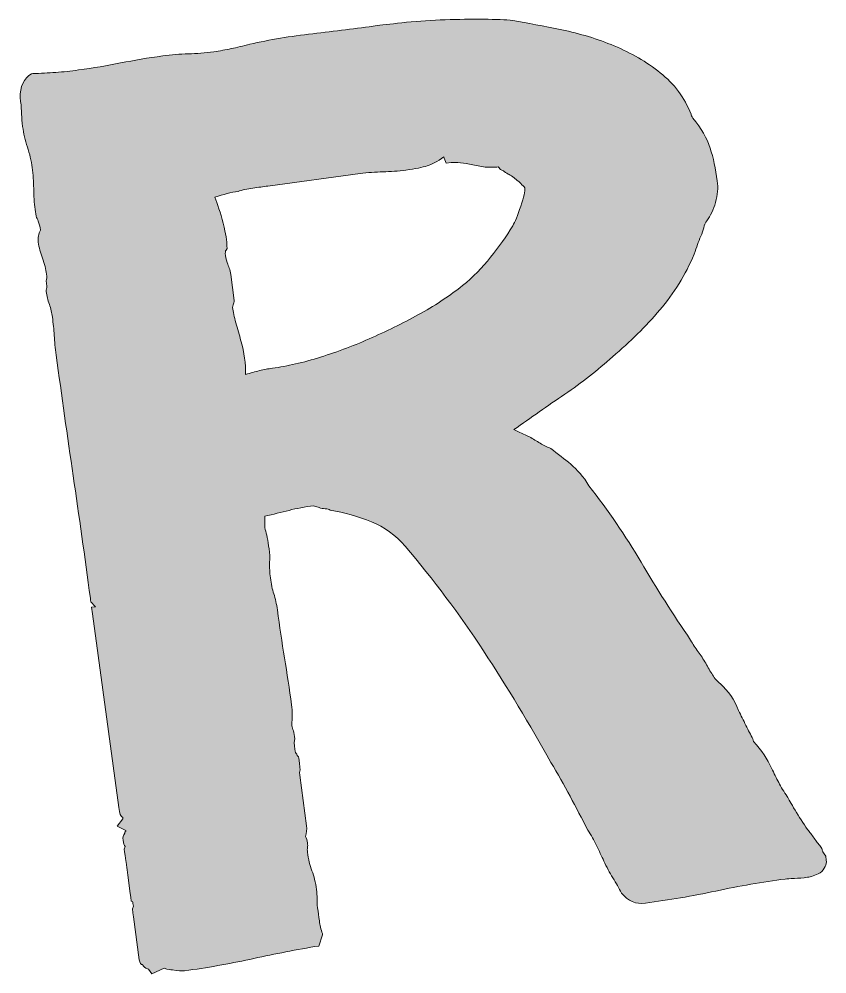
# Model space of a CAD drawing. Header units: inches. Extents: x 115 to 965, y -1039 to -41.
# Drawn here: x 364.3 to 448.7, y -818 to -718.2 of the extents above; entities that cross this region are included whole.
import ezdxf

# ---------------------------------------------------------------- set-up
doc = ezdxf.new("R2010")
doc.units = ezdxf.units.IN
doc.header["$MEASUREMENT"] = 0
doc.layers.add('Layer 1', color=7, linetype='Continuous')

# ---------------------------------------------------------------- blocks, each defined once
blk = doc.blocks.new('block 2')
at = {"layer": 'Layer 1', "true_color": 0xffffff}
h = blk.add_hatch(color=7, dxfattribs=at)
h.dxf.hatch_style = 2
edge = h.paths.add_edge_path()
edge.add_spline(control_points=[(395.034, -769.093), (395.034, -769.093), (395.615, -769.292), (395.615, -769.292), (395.808, -769.359), (396.021, -769.4), (396.254, -769.413), (396.487, -769.429), (396.655, -769.476), (396.758, -769.552), (398.267, -769.811), (399.704, -770.215), (401.073, -770.768), (402.438, -771.323), (403.616, -772.178), (404.603, -773.336), (407.565, -776.811), (410.292, -780.457), (412.795, -784.27), (415.293, -788.085), (417.642, -791.967), (419.835, -795.914), (420.551, -797.11), (421.216, -798.288), (421.836, -799.451), (422.455, -800.612), (423.075, -801.797), (423.702, -803.004), (424.048, -803.512), (424.349, -804.047), (424.61, -804.612), (424.871, -805.177), (425.128, -805.717), (425.384, -806.238), (425.648, -806.848), (425.961, -807.428), (426.313, -807.98), (426.663, -808.534), (426.966, -809.068), (427.222, -809.587), (427.887, -810.421), (428.718, -810.769), (429.716, -810.632), (432.163, -810.303), (434.619, -809.881), (437.087, -809.361), (439.553, -808.844), (441.965, -808.424), (444.323, -808.106), (444.503, -808.082), (444.823, -808.063), (445.282, -808.045), (445.742, -808.031), (446.199, -807.992), (446.651, -807.929), (447.013, -807.881), (447.456, -807.73), (447.974, -807.474), (448.471, -807.04), (448.685, -806.596), (448.625, -806.141), (448.625, -806.141), (448.571, -805.733), (448.571, -805.733), (448.571, -805.733), (448.399, -805.479), (448.399, -805.479), (448.28, -805.31), (448.219, -805.181), (448.205, -805.09), (448.196, -805.001), (448.128, -804.871), (448.016, -804.7), (447.797, -804.453), (447.573, -804.16), (447.342, -803.823), (447.111, -803.486), (446.887, -803.192), (446.67, -802.944), (446.208, -802.269), (445.77, -801.591), (445.357, -800.907), (444.941, -800.226), (444.669, -799.754), (444.545, -799.495), (444.197, -798.988), (443.899, -798.498), (443.652, -798.023), (443.402, -797.551), (443.15, -797.053), (442.896, -796.534), (442.49, -795.574), (441.858, -794.645), (440.997, -793.745), (440.997, -793.745), (440.96, -793.473), (440.96, -793.473), (440.717, -793.045), (440.467, -792.57), (440.215, -792.051), (439.959, -791.532), (439.705, -791.013), (439.45, -790.494), (439.019, -789.354), (438.384, -788.423), (437.549, -787.706), (437.241, -787.47), (436.968, -787.162), (436.733, -786.778), (436.495, -786.395), (436.257, -785.99), (436.014, -785.56), (435.769, -785.133), (435.508, -784.729), (435.231, -784.352), (434.946, -783.975), (434.685, -783.573), (434.442, -783.144), (432.599, -780.441), (430.873, -777.722), (429.257, -774.986), (427.642, -772.253), (425.828, -769.59), (423.817, -767.001), (423.227, -766.067), (422.597, -765.321), (421.923, -764.766), (421.246, -764.212), (420.551, -763.66), (419.83, -763.111), (419.443, -762.979), (419.072, -762.799), (418.72, -762.569), (418.363, -762.34), (417.987, -762.114), (417.591, -761.891), (417.292, -761.748), (417.022, -761.623), (416.777, -761.517), (416.53, -761.412), (416.261, -761.287), (415.965, -761.142), (417.736, -759.889), (419.506, -758.656), (421.279, -757.447), (423.054, -756.24), (424.722, -754.93), (426.285, -753.519), (428.104, -751.982), (429.753, -750.351), (431.23, -748.629), (432.704, -746.908), (433.896, -744.971), (434.804, -742.817), (434.937, -742.431), (435.051, -742.091), (435.151, -741.801), (435.252, -741.511), (435.371, -741.217), (435.517, -740.922), (435.66, -740.625), (435.76, -740.334), (435.814, -740.05), (435.867, -739.766), (435.97, -739.523), (436.129, -739.315), (436.521, -738.801), (436.826, -738.162), (437.048, -737.393), (437.265, -736.625), (437.325, -735.879), (437.227, -735.153), (437.057, -733.885), (436.81, -732.742), (436.488, -731.724), (436.166, -730.708), (435.562, -729.659), (434.678, -728.578), (434.563, -728.41), (434.498, -728.281), (434.489, -728.189), (433.789, -726.439), (432.716, -724.992), (431.272, -723.848), (429.821, -722.708), (428.221, -721.769), (426.462, -721.038), (424.703, -720.308), (422.872, -719.748), (420.973, -719.357), (419.074, -718.97), (417.369, -718.647), (415.86, -718.388), (415.109, -718.305), (414.09, -718.26), (412.797, -718.249), (411.5, -718.239), (410.166, -718.258), (408.79, -718.306), (407.413, -718.354), (406.06, -718.445), (404.743, -718.576), (403.422, -718.709), (402.401, -718.824), (401.675, -718.921), (399.501, -719.216), (397.257, -719.497), (394.941, -719.763), (392.624, -720.031), (390.434, -720.395), (388.374, -720.858), (387.66, -721.047), (387.014, -721.205), (386.431, -721.328), (385.848, -721.455), (385.237, -721.559), (384.605, -721.644), (383.697, -721.768), (382.808, -721.843), (381.936, -721.867), (381.064, -721.895), (380.17, -721.967), (379.267, -722.089), (377.725, -722.297), (376.261, -722.544), (374.868, -722.822), (373.475, -723.103), (372.008, -723.347), (370.469, -723.555), (369.652, -723.667), (368.857, -723.752), (368.082, -723.809), (367.303, -723.869), (366.501, -723.908), (365.675, -723.927), (365.675, -723.927), (365.537, -723.946), (365.537, -723.946), (365.537, -723.946), (365.283, -724.118), (365.283, -724.118), (364.544, -724.772), (364.252, -725.689), (364.411, -726.866), (364.474, -727.321), (364.506, -727.752), (364.516, -728.166), (364.525, -728.581), (364.562, -729.014), (364.623, -729.466), (364.721, -730.192), (364.886, -730.907), (365.12, -731.613), (365.358, -732.321), (365.523, -733.036), (365.619, -733.76), (365.717, -734.487), (365.768, -735.218), (365.778, -735.954), (365.785, -736.692), (365.838, -737.423), (365.934, -738.147), (365.934, -738.147), (366.029, -738.827), (366.029, -738.827), (366.039, -738.918), (366.074, -739.006), (366.132, -739.09), (366.188, -739.174), (366.225, -739.264), (366.237, -739.353), (366.363, -739.613), (366.452, -739.924), (366.503, -740.286), (366.279, -740.685), (366.2, -741.11), (366.26, -741.564), (366.333, -742.108), (366.477, -742.666), (366.692, -743.236), (366.909, -743.807), (367.054, -744.363), (367.126, -744.907), (367.163, -745.179), (367.147, -745.412), (367.084, -745.606), (367.084, -745.606), (367.154, -746.148), (367.154, -746.148), (367.168, -746.241), (367.158, -746.335), (367.123, -746.43), (367.091, -746.528), (367.081, -746.621), (367.093, -746.711), (367.154, -747.166), (367.261, -747.612), (367.413, -748.053), (367.564, -748.495), (367.672, -748.941), (367.735, -749.393), (367.819, -750.028), (367.879, -750.666), (367.921, -751.305), (367.961, -751.946), (368.033, -752.629), (368.131, -753.354), (368.705, -757.613), (369.298, -761.825), (369.906, -765.985), (370.515, -770.148), (371.115, -774.404), (371.703, -778.753), (371.703, -778.753), (371.721, -778.889), (371.721, -778.889), (371.721, -778.889), (371.756, -779.161), (371.756, -779.161), (371.859, -779.239), (371.938, -779.322), (371.999, -779.406), (372.055, -779.49), (372.134, -779.573), (372.239, -779.65), (372.239, -779.65), (371.831, -779.705), (371.831, -779.705), (371.831, -779.705), (371.922, -780.385), (371.922, -780.385), (371.922, -780.385), (374.66, -800.637), (374.66, -800.637), (374.747, -801.272), (374.884, -801.624), (375.08, -801.688), (375.08, -801.688), (375.099, -801.824), (375.099, -801.824), (375.099, -801.824), (374.511, -802.595), (374.511, -802.595), (374.511, -802.595), (375.4, -803.028), (375.4, -803.028), (375.411, -803.121), (375.393, -803.168), (375.348, -803.174), (375.302, -803.181), (375.288, -803.231), (375.302, -803.319), (375.143, -803.526), (375.083, -803.764), (375.12, -804.036), (375.169, -804.399), (375.244, -804.62), (375.348, -804.697), (375.348, -804.697), (375.248, -804.986), (375.248, -804.986), (375.248, -804.986), (375.286, -805.259), (375.286, -805.259), (375.286, -805.259), (375.339, -805.666), (375.339, -805.666), (375.339, -805.666), (375.376, -805.939), (375.376, -805.939), (375.376, -805.939), (375.414, -806.211), (375.414, -806.211), (375.414, -806.211), (375.432, -806.346), (375.432, -806.346), (375.432, -806.346), (375.47, -806.618), (375.47, -806.618), (375.47, -806.618), (375.505, -806.891), (375.505, -806.891), (375.505, -806.891), (375.542, -807.162), (375.542, -807.162), (375.542, -807.162), (375.617, -807.706), (375.617, -807.706), (375.617, -807.706), (375.873, -809.609), (375.873, -809.609), (375.873, -809.609), (375.929, -810.016), (375.929, -810.016), (375.929, -810.016), (375.983, -810.424), (375.983, -810.424), (376.072, -810.411), (376.125, -810.452), (376.139, -810.54), (376.139, -810.54), (376.156, -810.677), (376.156, -810.677), (376.156, -810.677), (376.193, -810.948), (376.193, -810.948), (376.193, -810.948), (376.093, -811.239), (376.093, -811.239), (376.093, -811.239), (376.149, -811.646), (376.149, -811.646), (376.149, -811.646), (376.205, -812.055), (376.205, -812.055), (376.205, -812.055), (376.811, -816.54), (376.811, -816.54), (376.86, -816.903), (376.974, -817.072), (377.156, -817.047), (377.17, -817.139), (377.275, -817.262), (377.483, -817.418), (377.483, -817.418), (377.772, -817.517), (377.772, -817.517), (377.772, -817.517), (378.117, -818.023), (378.117, -818.023), (378.117, -818.023), (379.424, -817.433), (379.424, -817.433), (379.809, -817.567), (380.093, -817.619), (380.275, -817.594), (380.842, -817.704), (381.262, -817.738), (381.537, -817.701), (383.891, -817.382), (386.167, -816.983), (388.365, -816.501), (390.56, -816.02), (392.827, -815.574), (395.172, -815.165), (395.172, -815.165), (395.58, -815.11), (395.58, -815.11), (395.58, -815.11), (395.976, -813.948), (395.976, -813.948), (395.976, -813.948), (395.96, -813.813), (395.96, -813.813), (395.806, -813.373), (395.701, -812.927), (395.64, -812.473), (395.577, -812.019), (395.517, -811.568), (395.454, -811.113), (395.407, -810.752), (395.384, -810.429), (395.393, -810.154), (395.402, -809.875), (395.384, -809.555), (395.335, -809.193), (395.237, -808.468), (395.078, -807.821), (394.864, -807.249), (394.649, -806.678), (394.493, -806.032), (394.392, -805.306), (394.369, -805.125), (394.369, -804.963), (394.397, -804.82), (394.423, -804.678), (394.425, -804.518), (394.399, -804.335), (394.362, -804.064), (394.285, -803.844), (394.173, -803.674), (394.306, -803.289), (394.346, -802.914), (394.297, -802.55), (394.297, -802.55), (393.583, -797.249), (393.583, -797.249), (393.583, -797.249), (393.546, -796.977), (393.546, -796.977), (393.546, -796.977), (393.644, -796.688), (393.644, -796.688), (393.644, -796.688), (393.606, -796.415), (393.606, -796.415), (393.606, -796.415), (393.553, -796.008), (393.553, -796.008), (393.553, -796.008), (393.478, -795.463), (393.478, -795.463), (393.466, -795.374), (393.434, -795.309), (393.382, -795.268), (393.331, -795.231), (393.298, -795.166), (393.287, -795.075), (393.184, -794.998), (393.114, -794.82), (393.077, -794.549), (393.005, -794.005), (393, -793.638), (393.067, -793.443), (392.981, -792.81), (392.872, -792.362), (392.746, -792.102), (392.776, -791.637), (392.792, -791.243), (392.795, -790.919), (392.797, -790.596), (392.774, -790.253), (392.725, -789.89), (392.503, -788.258), (392.26, -786.631), (391.994, -785.007), (391.729, -783.381), (391.481, -781.708), (391.246, -779.987), (391.162, -779.354), (391.038, -778.792), (390.882, -778.306), (390.723, -777.821), (390.602, -777.26), (390.516, -776.624), (390.443, -776.081), (390.418, -775.555), (390.441, -775.043), (390.462, -774.535), (390.446, -774.051), (390.385, -773.598), (390.259, -772.694), (390.121, -772.02), (389.972, -771.576), (389.935, -771.305), (389.923, -771.054), (389.939, -770.821), (389.953, -770.588), (389.949, -770.382), (389.923, -770.2), (390.816, -769.988), (391.666, -769.78), (392.47, -769.578), (393.275, -769.379), (394.127, -769.216), (395.034, -769.093)], knot_values=[0, 0, 0, 0, 1, 1, 1, 2, 2, 2, 3, 3, 3, 4, 4, 4, 5, 5, 5, 6, 6, 6, 7, 7, 7, 8, 8, 8, 9, 9, 9, 10, 10, 10, 11, 11, 11, 12, 12, 12, 13, 13, 13, 14, 14, 14, 15, 15, 15, 16, 16, 16, 17, 17, 17, 18, 18, 18, 19, 19, 19, 20, 20, 20, 21, 21, 21, 22, 22, 22, 23, 23, 23, 24, 24, 24, 25, 25, 25, 26, 26, 26, 27, 27, 27, 28, 28, 28, 29, 29, 29, 30, 30, 30, 31, 31, 31, 32, 32, 32, 33, 33, 33, 34, 34, 34, 35, 35, 35, 36, 36, 36, 37, 37, 37, 38, 38, 38, 39, 39, 39, 40, 40, 40, 41, 41, 41, 42, 42, 42, 43, 43, 43, 44, 44, 44, 45, 45, 45, 46, 46, 46, 47, 47, 47, 48, 48, 48, 49, 49, 49, 50, 50, 50, 51, 51, 51, 52, 52, 52, 53, 53, 53, 54, 54, 54, 55, 55, 55, 56, 56, 56, 57, 57, 57, 58, 58, 58, 59, 59, 59, 60, 60, 60, 61, 61, 61, 62, 62, 62, 63, 63, 63, 64, 64, 64, 65, 65, 65, 66, 66, 66, 67, 67, 67, 68, 68, 68, 69, 69, 69, 70, 70, 70, 71, 71, 71, 72, 72, 72, 73, 73, 73, 74, 74, 74, 75, 75, 75, 76, 76, 76, 77, 77, 77, 78, 78, 78, 79, 79, 79, 80, 80, 80, 81, 81, 81, 82, 82, 82, 83, 83, 83, 84, 84, 84, 85, 85, 85, 86, 86, 86, 87, 87, 87, 88, 88, 88, 89, 89, 89, 90, 90, 90, 91, 91, 91, 92, 92, 92, 93, 93, 93, 94, 94, 94, 95, 95, 95, 96, 96, 96, 97, 97, 97, 98, 98, 98, 99, 99, 99, 100, 100, 100, 101, 101, 101, 102, 102, 102, 103, 103, 103, 104, 104, 104, 105, 105, 105, 106, 106, 106, 107, 107, 107, 108, 108, 108, 109, 109, 109, 110, 110, 110, 111, 111, 111, 112, 112, 112, 113, 113, 113, 114, 114, 114, 115, 115, 115, 116, 116, 116, 117, 117, 117, 118, 118, 118, 119, 119, 119, 120, 120, 120, 121, 121, 121, 122, 122, 122, 123, 123, 123, 124, 124, 124, 125, 125, 125, 126, 126, 126, 127, 127, 127, 128, 128, 128, 129, 129, 129, 130, 130, 130, 131, 131, 131, 132, 132, 132, 133, 133, 133, 134, 134, 134, 135, 135, 135, 136, 136, 136, 137, 137, 137, 138, 138, 138, 139, 139, 139, 140, 140, 140, 141, 141, 141, 142, 142, 142, 143, 143, 143, 144, 144, 144, 145, 145, 145, 146, 146, 146, 147, 147, 147, 148, 148, 148, 149, 149, 149, 150, 150, 150, 151, 151, 151, 152, 152, 152, 153, 153, 153, 154, 154, 154, 155, 155, 155, 156, 156, 156, 157, 157, 157, 158, 158, 158, 159, 159, 159, 160, 160, 160, 161, 161, 161, 162, 162, 162, 163, 163, 163, 164, 164, 164, 165, 165, 165, 166, 166, 166, 167, 167, 167, 168, 168, 168, 169, 169, 169, 170, 170, 170, 171, 171, 171, 172, 172, 172, 173, 173, 173, 174, 174, 174, 175, 175, 175, 176, 176, 176, 177, 177, 177, 178, 178, 178, 179, 179, 179, 180, 180, 180, 181, 181, 181, 182, 182, 182, 183, 183, 183, 184, 184, 184, 185, 185, 185, 185], degree=3, periodic=1)
edge = h.paths.add_edge_path()
edge.add_spline(control_points=[(389.389, -754.978), (388.941, -755.087), (388.453, -755.221), (387.919, -755.384), (387.954, -754.273), (387.796, -753.096), (387.441, -751.85), (387.266, -751.228), (387.089, -750.607), (386.914, -749.983), (386.737, -749.362), (386.62, -748.825), (386.557, -748.37), (386.69, -747.985), (386.751, -747.746), (386.737, -747.655), (386.737, -747.655), (386.37, -744.936), (386.37, -744.936), (386.37, -744.936), (386.296, -744.391), (386.296, -744.391), (386.181, -744.223), (386.114, -744.05), (386.086, -743.867), (385.957, -743.606), (385.874, -743.297), (385.822, -742.933), (385.785, -742.662), (385.806, -742.475), (385.885, -742.371), (385.885, -742.371), (386.002, -742.217), (386.002, -742.217), (386.002, -742.217), (385.967, -741.944), (385.967, -741.944), (385.995, -741.48), (385.867, -740.691), (385.575, -739.576), (385.288, -738.462), (385.001, -737.554), (384.724, -736.853), (385.603, -736.55), (386.408, -736.348), (387.135, -736.25), (387.574, -736.101), (388.09, -735.983), (388.677, -735.903), (389.268, -735.823), (389.788, -735.753), (390.243, -735.692), (390.243, -735.692), (399.891, -734.388), (399.891, -734.388), (400.707, -734.277), (401.505, -734.217), (402.286, -734.201), (403.07, -734.188), (403.87, -734.126), (404.684, -734.016), (405.683, -733.882), (406.422, -733.736), (406.91, -733.577), (407.395, -733.421), (407.976, -733.111), (408.652, -732.65), (408.652, -732.65), (408.671, -732.785), (408.671, -732.785), (408.671, -732.785), (408.881, -733.31), (408.881, -733.31), (408.881, -733.31), (409.424, -733.237), (409.424, -733.237), (409.697, -733.2), (410.019, -733.204), (410.395, -733.245), (410.768, -733.287), (411.195, -733.367), (411.673, -733.486), (411.673, -733.486), (412.951, -733.729), (412.951, -733.729), (413.133, -733.704), (413.362, -733.697), (413.639, -733.704), (413.919, -733.715), (414.146, -733.705), (414.33, -733.681), (414.442, -733.851), (414.549, -733.953), (414.647, -733.984), (414.743, -734.018), (414.843, -734.074), (414.946, -734.151), (415.153, -734.31), (415.328, -734.424), (415.477, -734.495), (415.624, -734.567), (415.802, -734.683), (416.007, -734.838), (416.418, -735.153), (416.681, -735.394), (416.8, -735.562), (417.003, -735.72), (417.113, -735.843), (417.124, -735.932), (417.162, -736.205), (417.015, -736.827), (416.686, -737.792), (416.352, -738.76), (416.077, -739.444), (415.853, -739.843), (415.174, -740.951), (414.4, -742.046), (413.53, -743.132), (412.662, -744.218), (411.687, -745.204), (410.607, -746.087), (409.359, -747.087), (407.917, -748.043), (406.289, -748.955), (404.659, -749.869), (402.951, -750.721), (401.167, -751.517), (399.382, -752.311), (397.586, -752.994), (395.771, -753.561), (393.959, -754.131), (392.279, -754.519), (390.739, -754.726), (390.285, -754.788), (389.837, -754.872), (389.389, -754.978)], knot_values=[0, 0, 0, 0, 1, 1, 1, 2, 2, 2, 3, 3, 3, 4, 4, 4, 5, 5, 5, 6, 6, 6, 7, 7, 7, 8, 8, 8, 9, 9, 9, 10, 10, 10, 11, 11, 11, 12, 12, 12, 13, 13, 13, 14, 14, 14, 15, 15, 15, 16, 16, 16, 17, 17, 17, 18, 18, 18, 19, 19, 19, 20, 20, 20, 21, 21, 21, 22, 22, 22, 23, 23, 23, 24, 24, 24, 25, 25, 25, 26, 26, 26, 27, 27, 27, 28, 28, 28, 29, 29, 29, 30, 30, 30, 31, 31, 31, 32, 32, 32, 33, 33, 33, 34, 34, 34, 35, 35, 35, 36, 36, 36, 37, 37, 37, 38, 38, 38, 39, 39, 39, 40, 40, 40, 41, 41, 41, 42, 42, 42, 43, 43, 43, 44, 44, 44, 45, 45, 45, 45], degree=3, periodic=1)
at = {"layer": 'Layer 1', "lineweight": 0}
for points, knots in [([(395.034, -769.093), (395.034, -769.093), (395.615, -769.292), (395.615, -769.292), (395.808, -769.359), (396.021, -769.4), (396.254, -769.413), (396.487, -769.429), (396.655, -769.476), (396.758, -769.552), (398.267, -769.811), (399.704, -770.215), (401.073, -770.768), (402.438, -771.323), (403.616, -772.178), (404.603, -773.336), (407.565, -776.811), (410.292, -780.457), (412.795, -784.27), (415.293, -788.085), (417.642, -791.967), (419.835, -795.914), (420.551, -797.11), (421.216, -798.288), (421.836, -799.451), (422.455, -800.612), (423.075, -801.797), (423.702, -803.004), (424.048, -803.512), (424.349, -804.047), (424.61, -804.612), (424.871, -805.177), (425.128, -805.717), (425.384, -806.238), (425.648, -806.848), (425.961, -807.428), (426.313, -807.98), (426.663, -808.534), (426.966, -809.068), (427.222, -809.587), (427.887, -810.421), (428.718, -810.769), (429.716, -810.632), (432.163, -810.303), (434.619, -809.881), (437.087, -809.361), (439.553, -808.844), (441.965, -808.424), (444.323, -808.106), (444.503, -808.082), (444.823, -808.063), (445.282, -808.045), (445.742, -808.031), (446.199, -807.992), (446.651, -807.929), (447.013, -807.881), (447.456, -807.73), (447.974, -807.474), (448.471, -807.04), (448.685, -806.596), (448.625, -806.141), (448.625, -806.141), (448.571, -805.733), (448.571, -805.733), (448.571, -805.733), (448.399, -805.479), (448.399, -805.479), (448.28, -805.31), (448.219, -805.181), (448.205, -805.09), (448.196, -805.001), (448.128, -804.871), (448.016, -804.7), (447.797, -804.453), (447.573, -804.16), (447.342, -803.823), (447.111, -803.486), (446.887, -803.192), (446.67, -802.944), (446.208, -802.269), (445.77, -801.591), (445.357, -800.907), (444.941, -800.226), (444.669, -799.754), (444.545, -799.495), (444.197, -798.988), (443.899, -798.498), (443.652, -798.023), (443.402, -797.551), (443.15, -797.053), (442.896, -796.534), (442.49, -795.574), (441.858, -794.645), (440.997, -793.745), (440.997, -793.745), (440.96, -793.473), (440.96, -793.473), (440.717, -793.045), (440.467, -792.57), (440.215, -792.051), (439.959, -791.532), (439.705, -791.013), (439.45, -790.494), (439.019, -789.354), (438.384, -788.423), (437.549, -787.706), (437.241, -787.47), (436.968, -787.162), (436.733, -786.778), (436.495, -786.395), (436.257, -785.99), (436.014, -785.56), (435.769, -785.133), (435.508, -784.729), (435.231, -784.352), (434.946, -783.975), (434.685, -783.573), (434.442, -783.144), (432.599, -780.441), (430.873, -777.722), (429.257, -774.986), (427.642, -772.253), (425.828, -769.59), (423.817, -767.001), (423.227, -766.067), (422.597, -765.321), (421.923, -764.766), (421.246, -764.212), (420.551, -763.66), (419.83, -763.111), (419.443, -762.979), (419.072, -762.799), (418.72, -762.569), (418.363, -762.34), (417.987, -762.114), (417.591, -761.891), (417.292, -761.748), (417.022, -761.623), (416.777, -761.517), (416.53, -761.412), (416.261, -761.287), (415.965, -761.142), (417.736, -759.889), (419.506, -758.656), (421.279, -757.447), (423.054, -756.24), (424.722, -754.93), (426.285, -753.519), (428.104, -751.982), (429.753, -750.351), (431.23, -748.629), (432.704, -746.908), (433.896, -744.971), (434.804, -742.817), (434.937, -742.431), (435.051, -742.091), (435.151, -741.801), (435.252, -741.511), (435.371, -741.217), (435.517, -740.922), (435.66, -740.625), (435.76, -740.334), (435.814, -740.05), (435.867, -739.766), (435.97, -739.523), (436.129, -739.315), (436.521, -738.801), (436.826, -738.162), (437.048, -737.393), (437.265, -736.625), (437.325, -735.879), (437.227, -735.153), (437.057, -733.885), (436.81, -732.742), (436.488, -731.724), (436.166, -730.708), (435.562, -729.659), (434.678, -728.578), (434.563, -728.41), (434.498, -728.281), (434.489, -728.189), (433.789, -726.439), (432.716, -724.992), (431.272, -723.848), (429.821, -722.708), (428.221, -721.769), (426.462, -721.038), (424.703, -720.308), (422.872, -719.748), (420.973, -719.357), (419.074, -718.97), (417.369, -718.647), (415.86, -718.388), (415.109, -718.305), (414.09, -718.26), (412.797, -718.249), (411.5, -718.239), (410.166, -718.258), (408.79, -718.306), (407.413, -718.354), (406.06, -718.445), (404.743, -718.576), (403.422, -718.709), (402.401, -718.824), (401.675, -718.921), (399.501, -719.216), (397.257, -719.497), (394.941, -719.763), (392.624, -720.031), (390.434, -720.395), (388.374, -720.858), (387.66, -721.047), (387.014, -721.205), (386.431, -721.328), (385.848, -721.455), (385.237, -721.559), (384.605, -721.644), (383.697, -721.768), (382.808, -721.843), (381.936, -721.867), (381.064, -721.895), (380.17, -721.967), (379.267, -722.089), (377.725, -722.297), (376.261, -722.544), (374.868, -722.822), (373.475, -723.103), (372.008, -723.347), (370.469, -723.555), (369.652, -723.667), (368.857, -723.752), (368.082, -723.809), (367.303, -723.869), (366.501, -723.908), (365.675, -723.927), (365.675, -723.927), (365.537, -723.946), (365.537, -723.946), (365.537, -723.946), (365.283, -724.118), (365.283, -724.118), (364.544, -724.772), (364.252, -725.689), (364.411, -726.866), (364.474, -727.321), (364.506, -727.752), (364.516, -728.166), (364.525, -728.581), (364.562, -729.014), (364.623, -729.466), (364.721, -730.192), (364.886, -730.907), (365.12, -731.613), (365.358, -732.321), (365.523, -733.036), (365.619, -733.76), (365.717, -734.487), (365.768, -735.218), (365.778, -735.954), (365.785, -736.692), (365.838, -737.423), (365.934, -738.147), (365.934, -738.147), (366.029, -738.827), (366.029, -738.827), (366.039, -738.918), (366.074, -739.006), (366.132, -739.09), (366.188, -739.174), (366.225, -739.264), (366.237, -739.353), (366.363, -739.613), (366.452, -739.924), (366.503, -740.286), (366.279, -740.685), (366.2, -741.11), (366.26, -741.564), (366.333, -742.108), (366.477, -742.666), (366.692, -743.236), (366.909, -743.807), (367.054, -744.363), (367.126, -744.907), (367.163, -745.179), (367.147, -745.412), (367.084, -745.606), (367.084, -745.606), (367.154, -746.148), (367.154, -746.148), (367.168, -746.241), (367.158, -746.335), (367.123, -746.43), (367.091, -746.528), (367.081, -746.621), (367.093, -746.711), (367.154, -747.166), (367.261, -747.612), (367.413, -748.053), (367.564, -748.495), (367.672, -748.941), (367.735, -749.393), (367.819, -750.028), (367.879, -750.666), (367.921, -751.305), (367.961, -751.946), (368.033, -752.629), (368.131, -753.354), (368.705, -757.613), (369.298, -761.825), (369.906, -765.985), (370.515, -770.148), (371.115, -774.404), (371.703, -778.753), (371.703, -778.753), (371.721, -778.889), (371.721, -778.889), (371.721, -778.889), (371.756, -779.161), (371.756, -779.161), (371.859, -779.239), (371.938, -779.322), (371.999, -779.406), (372.055, -779.49), (372.134, -779.573), (372.239, -779.65), (372.239, -779.65), (371.831, -779.705), (371.831, -779.705), (371.831, -779.705), (371.922, -780.385), (371.922, -780.385), (371.922, -780.385), (374.66, -800.637), (374.66, -800.637), (374.747, -801.272), (374.884, -801.624), (375.08, -801.688), (375.08, -801.688), (375.099, -801.824), (375.099, -801.824), (375.099, -801.824), (374.511, -802.595), (374.511, -802.595), (374.511, -802.595), (375.4, -803.028), (375.4, -803.028), (375.411, -803.121), (375.393, -803.168), (375.348, -803.174), (375.302, -803.181), (375.288, -803.231), (375.302, -803.319), (375.143, -803.526), (375.083, -803.764), (375.12, -804.036), (375.169, -804.399), (375.244, -804.62), (375.348, -804.697), (375.348, -804.697), (375.248, -804.986), (375.248, -804.986), (375.248, -804.986), (375.286, -805.259), (375.286, -805.259), (375.286, -805.259), (375.339, -805.666), (375.339, -805.666), (375.339, -805.666), (375.376, -805.939), (375.376, -805.939), (375.376, -805.939), (375.414, -806.211), (375.414, -806.211), (375.414, -806.211), (375.432, -806.346), (375.432, -806.346), (375.432, -806.346), (375.47, -806.618), (375.47, -806.618), (375.47, -806.618), (375.505, -806.891), (375.505, -806.891), (375.505, -806.891), (375.542, -807.162), (375.542, -807.162), (375.542, -807.162), (375.617, -807.706), (375.617, -807.706), (375.617, -807.706), (375.873, -809.609), (375.873, -809.609), (375.873, -809.609), (375.929, -810.016), (375.929, -810.016), (375.929, -810.016), (375.983, -810.424), (375.983, -810.424), (376.072, -810.411), (376.125, -810.452), (376.139, -810.54), (376.139, -810.54), (376.156, -810.677), (376.156, -810.677), (376.156, -810.677), (376.193, -810.948), (376.193, -810.948), (376.193, -810.948), (376.093, -811.239), (376.093, -811.239), (376.093, -811.239), (376.149, -811.646), (376.149, -811.646), (376.149, -811.646), (376.205, -812.055), (376.205, -812.055), (376.205, -812.055), (376.811, -816.54), (376.811, -816.54), (376.86, -816.903), (376.974, -817.072), (377.156, -817.047), (377.17, -817.139), (377.275, -817.262), (377.483, -817.418), (377.483, -817.418), (377.772, -817.517), (377.772, -817.517), (377.772, -817.517), (378.117, -818.023), (378.117, -818.023), (378.117, -818.023), (379.424, -817.433), (379.424, -817.433), (379.809, -817.567), (380.093, -817.619), (380.275, -817.594), (380.842, -817.704), (381.262, -817.738), (381.537, -817.701), (383.891, -817.382), (386.167, -816.983), (388.365, -816.501), (390.56, -816.02), (392.827, -815.574), (395.172, -815.165), (395.172, -815.165), (395.58, -815.11), (395.58, -815.11), (395.58, -815.11), (395.976, -813.948), (395.976, -813.948), (395.976, -813.948), (395.96, -813.813), (395.96, -813.813), (395.806, -813.373), (395.701, -812.927), (395.64, -812.473), (395.577, -812.019), (395.517, -811.568), (395.454, -811.113), (395.407, -810.752), (395.384, -810.429), (395.393, -810.154), (395.402, -809.875), (395.384, -809.555), (395.335, -809.193), (395.237, -808.468), (395.078, -807.821), (394.864, -807.249), (394.649, -806.678), (394.493, -806.032), (394.392, -805.306), (394.369, -805.125), (394.369, -804.963), (394.397, -804.82), (394.423, -804.678), (394.425, -804.518), (394.399, -804.335), (394.362, -804.064), (394.285, -803.844), (394.173, -803.674), (394.306, -803.289), (394.346, -802.914), (394.297, -802.55), (394.297, -802.55), (393.583, -797.249), (393.583, -797.249), (393.583, -797.249), (393.546, -796.977), (393.546, -796.977), (393.546, -796.977), (393.644, -796.688), (393.644, -796.688), (393.644, -796.688), (393.606, -796.415), (393.606, -796.415), (393.606, -796.415), (393.553, -796.008), (393.553, -796.008), (393.553, -796.008), (393.478, -795.463), (393.478, -795.463), (393.466, -795.374), (393.434, -795.309), (393.382, -795.268), (393.331, -795.231), (393.298, -795.166), (393.287, -795.075), (393.184, -794.998), (393.114, -794.82), (393.077, -794.549), (393.005, -794.005), (393, -793.638), (393.067, -793.443), (392.981, -792.81), (392.872, -792.362), (392.746, -792.102), (392.776, -791.637), (392.792, -791.243), (392.795, -790.919), (392.797, -790.596), (392.774, -790.253), (392.725, -789.89), (392.503, -788.258), (392.26, -786.631), (391.994, -785.007), (391.729, -783.381), (391.481, -781.708), (391.246, -779.987), (391.162, -779.354), (391.038, -778.792), (390.882, -778.306), (390.723, -777.821), (390.602, -777.26), (390.516, -776.624), (390.443, -776.081), (390.418, -775.555), (390.441, -775.043), (390.462, -774.535), (390.446, -774.051), (390.385, -773.598), (390.259, -772.694), (390.121, -772.02), (389.972, -771.576), (389.935, -771.305), (389.923, -771.054), (389.939, -770.821), (389.953, -770.588), (389.949, -770.382), (389.923, -770.2), (390.816, -769.988), (391.666, -769.78), (392.47, -769.578), (393.275, -769.379), (394.127, -769.216), (395.034, -769.093)], [0, 0, 0, 0, 1, 1, 1, 2, 2, 2, 3, 3, 3, 4, 4, 4, 5, 5, 5, 6, 6, 6, 7, 7, 7, 8, 8, 8, 9, 9, 9, 10, 10, 10, 11, 11, 11, 12, 12, 12, 13, 13, 13, 14, 14, 14, 15, 15, 15, 16, 16, 16, 17, 17, 17, 18, 18, 18, 19, 19, 19, 20, 20, 20, 21, 21, 21, 22, 22, 22, 23, 23, 23, 24, 24, 24, 25, 25, 25, 26, 26, 26, 27, 27, 27, 28, 28, 28, 29, 29, 29, 30, 30, 30, 31, 31, 31, 32, 32, 32, 33, 33, 33, 34, 34, 34, 35, 35, 35, 36, 36, 36, 37, 37, 37, 38, 38, 38, 39, 39, 39, 40, 40, 40, 41, 41, 41, 42, 42, 42, 43, 43, 43, 44, 44, 44, 45, 45, 45, 46, 46, 46, 47, 47, 47, 48, 48, 48, 49, 49, 49, 50, 50, 50, 51, 51, 51, 52, 52, 52, 53, 53, 53, 54, 54, 54, 55, 55, 55, 56, 56, 56, 57, 57, 57, 58, 58, 58, 59, 59, 59, 60, 60, 60, 61, 61, 61, 62, 62, 62, 63, 63, 63, 64, 64, 64, 65, 65, 65, 66, 66, 66, 67, 67, 67, 68, 68, 68, 69, 69, 69, 70, 70, 70, 71, 71, 71, 72, 72, 72, 73, 73, 73, 74, 74, 74, 75, 75, 75, 76, 76, 76, 77, 77, 77, 78, 78, 78, 79, 79, 79, 80, 80, 80, 81, 81, 81, 82, 82, 82, 83, 83, 83, 84, 84, 84, 85, 85, 85, 86, 86, 86, 87, 87, 87, 88, 88, 88, 89, 89, 89, 90, 90, 90, 91, 91, 91, 92, 92, 92, 93, 93, 93, 94, 94, 94, 95, 95, 95, 96, 96, 96, 97, 97, 97, 98, 98, 98, 99, 99, 99, 100, 100, 100, 101, 101, 101, 102, 102, 102, 103, 103, 103, 104, 104, 104, 105, 105, 105, 106, 106, 106, 107, 107, 107, 108, 108, 108, 109, 109, 109, 110, 110, 110, 111, 111, 111, 112, 112, 112, 113, 113, 113, 114, 114, 114, 115, 115, 115, 116, 116, 116, 117, 117, 117, 118, 118, 118, 119, 119, 119, 120, 120, 120, 121, 121, 121, 122, 122, 122, 123, 123, 123, 124, 124, 124, 125, 125, 125, 126, 126, 126, 127, 127, 127, 128, 128, 128, 129, 129, 129, 130, 130, 130, 131, 131, 131, 132, 132, 132, 133, 133, 133, 134, 134, 134, 135, 135, 135, 136, 136, 136, 137, 137, 137, 138, 138, 138, 139, 139, 139, 140, 140, 140, 141, 141, 141, 142, 142, 142, 143, 143, 143, 144, 144, 144, 145, 145, 145, 146, 146, 146, 147, 147, 147, 148, 148, 148, 149, 149, 149, 150, 150, 150, 151, 151, 151, 152, 152, 152, 153, 153, 153, 154, 154, 154, 155, 155, 155, 156, 156, 156, 157, 157, 157, 158, 158, 158, 159, 159, 159, 160, 160, 160, 161, 161, 161, 162, 162, 162, 163, 163, 163, 164, 164, 164, 165, 165, 165, 166, 166, 166, 167, 167, 167, 168, 168, 168, 169, 169, 169, 170, 170, 170, 171, 171, 171, 172, 172, 172, 173, 173, 173, 174, 174, 174, 175, 175, 175, 176, 176, 176, 177, 177, 177, 178, 178, 178, 179, 179, 179, 180, 180, 180, 181, 181, 181, 182, 182, 182, 183, 183, 183, 184, 184, 184, 185, 185, 185, 185]), ([(389.389, -754.978), (388.941, -755.087), (388.453, -755.221), (387.919, -755.384), (387.954, -754.273), (387.796, -753.096), (387.441, -751.85), (387.266, -751.228), (387.089, -750.607), (386.914, -749.983), (386.737, -749.362), (386.62, -748.825), (386.557, -748.37), (386.69, -747.985), (386.751, -747.746), (386.737, -747.655), (386.737, -747.655), (386.37, -744.936), (386.37, -744.936), (386.37, -744.936), (386.296, -744.391), (386.296, -744.391), (386.181, -744.223), (386.114, -744.05), (386.086, -743.867), (385.957, -743.606), (385.874, -743.297), (385.822, -742.933), (385.785, -742.662), (385.806, -742.475), (385.885, -742.371), (385.885, -742.371), (386.002, -742.217), (386.002, -742.217), (386.002, -742.217), (385.967, -741.944), (385.967, -741.944), (385.995, -741.48), (385.867, -740.691), (385.575, -739.576), (385.288, -738.462), (385.001, -737.554), (384.724, -736.853), (385.603, -736.55), (386.408, -736.348), (387.135, -736.25), (387.574, -736.101), (388.09, -735.983), (388.677, -735.903), (389.268, -735.823), (389.788, -735.753), (390.243, -735.692), (390.243, -735.692), (399.891, -734.388), (399.891, -734.388), (400.707, -734.277), (401.505, -734.217), (402.286, -734.201), (403.07, -734.188), (403.87, -734.126), (404.684, -734.016), (405.683, -733.882), (406.422, -733.736), (406.91, -733.577), (407.395, -733.421), (407.976, -733.111), (408.652, -732.65), (408.652, -732.65), (408.671, -732.785), (408.671, -732.785), (408.671, -732.785), (408.881, -733.31), (408.881, -733.31), (408.881, -733.31), (409.424, -733.237), (409.424, -733.237), (409.697, -733.2), (410.019, -733.204), (410.395, -733.245), (410.768, -733.287), (411.195, -733.367), (411.673, -733.486), (411.673, -733.486), (412.951, -733.729), (412.951, -733.729), (413.133, -733.704), (413.362, -733.697), (413.639, -733.704), (413.919, -733.715), (414.146, -733.705), (414.33, -733.681), (414.442, -733.851), (414.549, -733.953), (414.647, -733.984), (414.743, -734.018), (414.843, -734.074), (414.946, -734.151), (415.153, -734.31), (415.328, -734.424), (415.477, -734.495), (415.624, -734.567), (415.802, -734.683), (416.007, -734.838), (416.418, -735.153), (416.681, -735.394), (416.8, -735.562), (417.003, -735.72), (417.113, -735.843), (417.124, -735.932), (417.162, -736.205), (417.015, -736.827), (416.686, -737.792), (416.352, -738.76), (416.077, -739.444), (415.853, -739.843), (415.174, -740.951), (414.4, -742.046), (413.53, -743.132), (412.662, -744.218), (411.687, -745.204), (410.607, -746.087), (409.359, -747.087), (407.917, -748.043), (406.289, -748.955), (404.659, -749.869), (402.951, -750.721), (401.167, -751.517), (399.382, -752.311), (397.586, -752.994), (395.771, -753.561), (393.959, -754.131), (392.279, -754.519), (390.739, -754.726), (390.285, -754.788), (389.837, -754.872), (389.389, -754.978)], [0, 0, 0, 0, 1, 1, 1, 2, 2, 2, 3, 3, 3, 4, 4, 4, 5, 5, 5, 6, 6, 6, 7, 7, 7, 8, 8, 8, 9, 9, 9, 10, 10, 10, 11, 11, 11, 12, 12, 12, 13, 13, 13, 14, 14, 14, 15, 15, 15, 16, 16, 16, 17, 17, 17, 18, 18, 18, 19, 19, 19, 20, 20, 20, 21, 21, 21, 22, 22, 22, 23, 23, 23, 24, 24, 24, 25, 25, 25, 26, 26, 26, 27, 27, 27, 28, 28, 28, 29, 29, 29, 30, 30, 30, 31, 31, 31, 32, 32, 32, 33, 33, 33, 34, 34, 34, 35, 35, 35, 36, 36, 36, 37, 37, 37, 38, 38, 38, 39, 39, 39, 40, 40, 40, 41, 41, 41, 42, 42, 42, 43, 43, 43, 44, 44, 44, 45, 45, 45, 45])]:
    blk.add_open_spline(points, degree=3, knots=knots, dxfattribs=at)

msp = doc.modelspace()

# ---------------------------------------------------------------- block references
at = {"layer": 'Layer 1'}
msp.add_blockref('block 2', (0, 0), dxfattribs=at)

doc.saveas('drawing.dxf')
